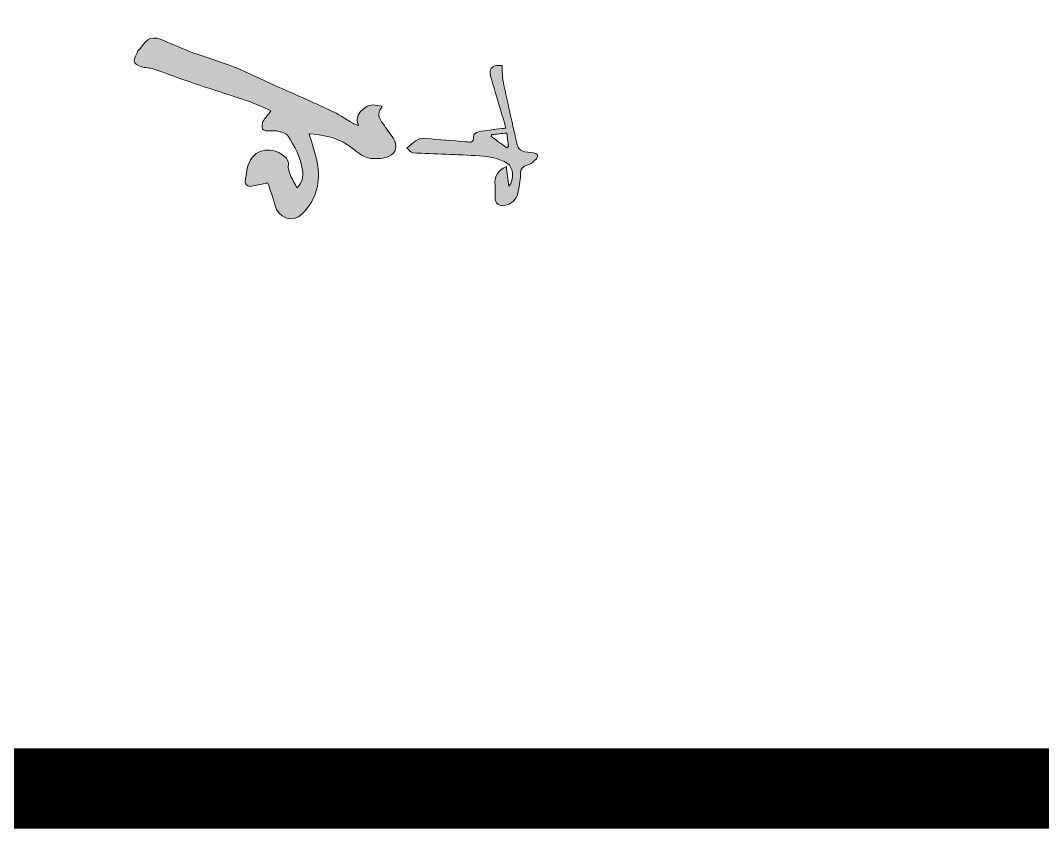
# Model space of a CAD drawing. Header units: inches. Extents: x -3733042 to -3643265, y 623859 to 997713.
# Drawn here: x -3678208 to -3676295, y 791238 to 792751 of the extents above; entities that cross this region are included whole.
import ezdxf

# ---------------------------------------------------------------- set-up
doc = ezdxf.new("R2010")
doc.units = ezdxf.units.IN
doc.header["$LTSCALE"] = 1000
doc.header["$MEASUREMENT"] = 0
doc.layers.get('0').update_dxf_attribs({"lineweight": 18})
doc.layers.add('PUB_TITLE', color=153, linetype='Continuous', lineweight=18)

msp = doc.modelspace()

# ---------------------------------------------------------------- hatches: boundary and pattern name
h = msp.add_hatch(color=256)
edge = h.paths.add_edge_path(flags=0)
edge.add_spline(control_points=[(-3677277, 792427.1), (-3677274.5, 792438.4), (-3677271.7, 792450.1), (-3677272, 792461.5)], knot_values=[0, 0, 0, 0, 34.842868, 34.842868, 34.842868, 34.842868], weights=[1, 1, 1, 1], degree=3, periodic=0)
edge.add_spline(control_points=[(-3677272, 792461.5), (-3677272.2, 792472.9), (-3677268.5, 792477.7), (-3677257.7, 792480.4)], knot_values=[0, 0, 0, 0, 26.477189, 26.477189, 26.477189, 26.477189], weights=[1, 1, 1, 1], degree=3, periodic=0)
edge.add_spline(control_points=[(-3677257.7, 792480.4), (-3677251.8, 792482), (-3677246.2, 792487.2), (-3677242.2, 792492)], knot_values=[0, 0, 0, 0, 19.651519, 19.651519, 19.651519, 19.651519], weights=[1, 1, 1, 1], degree=3, periodic=0)
edge.add_spline(control_points=[(-3677242.2, 792492), (-3677237.2, 792498), (-3677240, 792502.2), (-3677247.7, 792503.1)], knot_values=[0, 0, 0, 0, 16.866186, 16.866186, 16.866186, 16.866186], weights=[1, 1, 1, 1], degree=3, periodic=0)
edge.add_spline(control_points=[(-3677247.7, 792503.1), (-3677254.7, 792503.8), (-3677262, 792504.3), (-3677268.5, 792506.6)], knot_values=[0, 0, 0, 0, 21.097334, 21.097334, 21.097334, 21.097334], weights=[1, 1, 1, 1], degree=3, periodic=0)
edge.add_spline(control_points=[(-3677268.5, 792506.6), (-3677272.3, 792508), (-3677276.7, 792512.4), (-3677277.6, 792516.3)], knot_values=[0, 0, 0, 0, 13.685045, 13.685045, 13.685045, 13.685045], weights=[1, 1, 1, 1], degree=3, periodic=0)
edge.add_spline(control_points=[(-3677277.6, 792516.3), (-3677286.7, 792555.4), (-3677295.3, 792594.8), (-3677303.8, 792634.1)], knot_values=[0, 0, 0, 0, 120.770531, 120.770531, 120.770531, 120.770531], weights=[1, 1, 1, 1], degree=3, periodic=0)
edge.add_spline(control_points=[(-3677303.8, 792634.1), (-3677305.3, 792641.3), (-3677305.5, 792648.8), (-3677306.1, 792656.1)], knot_values=[0, 0, 0, 0, 22.133973, 22.133973, 22.133973, 22.133973], weights=[1, 1, 1, 1], degree=3, periodic=0)
edge.add_spline(control_points=[(-3677306.1, 792656.1), (-3677306.4, 792659.6), (-3677306.3, 792663.2), (-3677306.3, 792666.7)], knot_values=[0, 0, 0, 0, 10.534797, 10.534797, 10.534797, 10.534797], weights=[1, 1, 1, 1], degree=3, periodic=0)
edge.add_spline(control_points=[(-3677306.3, 792666.7), (-3677310.6, 792666.5), (-3677315.3, 792667.3), (-3677319.2, 792665.9)], knot_values=[0, 0, 0, 0, 13.063534, 13.063534, 13.063534, 13.063534], weights=[1, 1, 1, 1], degree=3, periodic=0)
edge.add_spline(control_points=[(-3677319.2, 792665.9), (-3677328.4, 792662.9), (-3677330.2, 792655.3), (-3677327.9, 792647)], knot_values=[0, 0, 0, 0, 23.462993, 23.462993, 23.462993, 23.462993], weights=[1, 1, 1, 1], degree=3, periodic=0)
edge.add_spline(control_points=[(-3677327.9, 792647), (-3677322.1, 792626.6), (-3677315.9, 792606.4), (-3677309.9, 792586.1)], knot_values=[0, 0, 0, 0, 63.546038, 63.546038, 63.546038, 63.546038], weights=[1, 1, 1, 1], degree=3, periodic=0)
edge.add_spline(control_points=[(-3677309.9, 792586.1), (-3677306.3, 792574.1), (-3677302.9, 792562.2), (-3677299.1, 792549.4)], knot_values=[0, 0, 0, 0, 38.203146, 38.203146, 38.203146, 38.203146], weights=[1, 1, 1, 1], degree=3, periodic=0)
edge.add_spline(control_points=[(-3677299.1, 792549.4), (-3677303.2, 792548.9), (-3677304.9, 792548.7), (-3677306.6, 792548.5)], knot_values=[0, 0, 0, 0, 7.519536, 7.519536, 7.519536, 7.519536], weights=[1, 1, 1, 1], degree=3, periodic=0)
edge.add_spline(control_points=[(-3677306.6, 792548.5), (-3677321.2, 792546.6), (-3677335.9, 792545.1), (-3677350.4, 792542.4)], knot_values=[0, 0, 0, 0, 44.25842, 44.25842, 44.25842, 44.25842], weights=[1, 1, 1, 1], degree=3, periodic=0)
edge.add_spline(control_points=[(-3677350.4, 792542.4), (-3677354.1, 792541.7), (-3677360.1, 792536.8), (-3677359.8, 792534.3)], knot_values=[0, 0, 0, 0, 13.007165, 13.007165, 13.007165, 13.007165], weights=[1, 1, 1, 1], degree=3, periodic=0)
edge.add_spline(control_points=[(-3677359.8, 792534.3), (-3677358.6, 792521.1), (-3677366.6, 792523), (-3677374.7, 792523.7)], knot_values=[0, 0, 0, 0, 23.075484, 23.075484, 23.075484, 23.075484], weights=[1, 1, 1, 1], degree=3, periodic=0)
edge.add_spline(control_points=[(-3677374.7, 792523.7), (-3677399.3, 792525.8), (-3677423.9, 792527.2), (-3677448.4, 792530.1)], knot_values=[0, 0, 0, 0, 74.052964, 74.052964, 74.052964, 74.052964], weights=[1, 1, 1, 1], degree=3, periodic=0)
edge.add_spline(control_points=[(-3677448.4, 792530.1), (-3677463.6, 792532), (-3677472.2, 792522.6), (-3677484.4, 792511.8)], knot_values=[0, 0, 0, 0, 41.865386, 41.865386, 41.865386, 41.865386], weights=[1, 1, 1, 1], degree=3, periodic=0)
edge.add_spline(control_points=[(-3677484.4, 792511.8), (-3677480.3, 792508.4), (-3677477, 792503.2), (-3677473.5, 792503)], knot_values=[0, 0, 0, 0, 14.260985, 14.260985, 14.260985, 14.260985], weights=[1, 1, 1, 1], degree=3, periodic=0)
edge.add_spline(control_points=[(-3677473.5, 792503), (-3677432, 792500.8), (-3677390.3, 792500.1), (-3677348.7, 792497.2)], knot_values=[0, 0, 0, 0, 124.906471, 124.906471, 124.906471, 124.906471], weights=[1, 1, 1, 1], degree=3, periodic=0)
edge.add_spline(control_points=[(-3677348.7, 792497.2), (-3677330.8, 792495.9), (-3677312.5, 792493.1), (-3677296.4, 792483.2)], knot_values=[0, 0, 0, 0, 54.758291, 54.758291, 54.758291, 54.758291], weights=[1, 1, 1, 1], degree=3, periodic=0)
edge.add_spline(control_points=[(-3677296.4, 792483.2), (-3677285.3, 792476.3), (-3677282.5, 792451.9), (-3677293.7, 792440.7)], knot_values=[0, 0, 0, 0, 47.254849, 47.254849, 47.254849, 47.254849], weights=[1, 1, 1, 1], degree=3, periodic=0)
edge.add_spline(control_points=[(-3677293.7, 792440.7), (-3677295.3, 792453.7), (-3677296.8, 792465.5), (-3677298.3, 792477.5)], knot_values=[0, 0, 0, 0, 37.08, 37.08, 37.08, 37.08], weights=[1, 1, 1, 1], degree=3, periodic=0)
edge.add_spline(control_points=[(-3677298.3, 792477.5), (-3677314.8, 792470.2), (-3677320.8, 792458.3), (-3677319.5, 792441.9)], knot_values=[0, 0, 0, 0, 44.75449, 44.75449, 44.75449, 44.75449], weights=[1, 1, 1, 1], degree=3, periodic=0)
edge.add_spline(control_points=[(-3677319.5, 792441.9), (-3677318.8, 792434.2), (-3677319.4, 792426.4), (-3677319.4, 792418.6)], knot_values=[0, 0, 0, 0, 23.29589, 23.29589, 23.29589, 23.29589], weights=[1, 1, 1, 1], degree=3, periodic=0)
edge.add_spline(control_points=[(-3677319.4, 792418.6), (-3677319.4, 792408.8), (-3677311.8, 792402.5), (-3677302, 792404.3)], knot_values=[0, 0, 0, 0, 26.05493, 26.05493, 26.05493, 26.05493], weights=[1, 1, 1, 1], degree=3, periodic=0)
edge.add_spline(control_points=[(-3677302, 792404.3), (-3677289, 792406.8), (-3677279.9, 792413.9), (-3677277, 792427.1)], knot_values=[0, 0, 0, 0, 36.113608, 36.113608, 36.113608, 36.113608], weights=[1, 1, 1, 1], degree=3, periodic=0)
edge = h.paths.add_edge_path(flags=0)
edge.add_spline(control_points=[(-3677294.4, 792515), (-3677295.5, 792514.1), (-3677296.5, 792513.3), (-3677297.5, 792512.5)], knot_values=[0, 0, 0, 0, 3.92456, 3.92456, 3.92456, 3.92456], weights=[1, 1, 1, 1], degree=3, periodic=0)
edge.add_spline(control_points=[(-3677297.5, 792512.5), (-3677307.2, 792519.5), (-3677317, 792526.6), (-3677326.7, 792533.7)], knot_values=[0, 0, 0, 0, 36.100795, 36.100795, 36.100795, 36.100795], weights=[1, 1, 1, 1], degree=3, periodic=0)
edge.add_spline(control_points=[(-3677326.7, 792533.7), (-3677326.4, 792534.8), (-3677326.1, 792535.9), (-3677325.8, 792537.1)], knot_values=[0, 0, 0, 0, 3.518344, 3.518344, 3.518344, 3.518344], weights=[1, 1, 1, 1], degree=3, periodic=0)
edge.add_spline(control_points=[(-3677325.8, 792537.1), (-3677316.7, 792538), (-3677307.6, 792539), (-3677297.4, 792540.1)], knot_values=[0, 0, 0, 0, 28.483965, 28.483965, 28.483965, 28.483965], weights=[1, 1, 1, 1], degree=3, periodic=0)
edge.add_spline(control_points=[(-3677297.4, 792540.1), (-3677296.4, 792531.1), (-3677295.4, 792523.1), (-3677294.4, 792515)], knot_values=[0, 0, 0, 0, 25.274546, 25.274546, 25.274546, 25.274546], weights=[1, 1, 1, 1], degree=3, periodic=0)
edge = h.paths.add_edge_path(flags=0)
edge.add_spline(control_points=[(-3677667.3, 792538.6), (-3677641.6, 792537.1), (-3677617.1, 792532.1), (-3677595.3, 792518)], knot_values=[0, 0, 0, 0, 75.794614, 75.794614, 75.794614, 75.794614], weights=[1, 1, 1, 1], degree=3, periodic=0)
edge.add_spline(control_points=[(-3677595.3, 792518), (-3677581, 792508.7), (-3677569.3, 792494.1), (-3677551.1, 792492.7)], knot_values=[0, 0, 0, 0, 51.688747, 51.688747, 51.688747, 51.688747], weights=[1, 1, 1, 1], degree=3, periodic=0)
edge.add_spline(control_points=[(-3677551.1, 792492.7), (-3677540, 792491.7), (-3677527.6, 792492.4), (-3677517.5, 792496.5)], knot_values=[0, 0, 0, 0, 34.116049, 34.116049, 34.116049, 34.116049], weights=[1, 1, 1, 1], degree=3, periodic=0)
edge.add_spline(control_points=[(-3677517.5, 792496.5), (-3677504.3, 792502.1), (-3677501.7, 792517.7), (-3677509.6, 792529.8)], knot_values=[0, 0, 0, 0, 39.270942, 39.270942, 39.270942, 39.270942], weights=[1, 1, 1, 1], degree=3, periodic=0)
edge.add_spline(control_points=[(-3677509.6, 792529.8), (-3677515.9, 792539.2), (-3677522.5, 792548.4), (-3677529.1, 792557.6)], knot_values=[0, 0, 0, 0, 33.907497, 33.907497, 33.907497, 33.907497], weights=[1, 1, 1, 1], degree=3, periodic=0)
edge.add_spline(control_points=[(-3677529.1, 792557.6), (-3677536.2, 792567.5), (-3677541.4, 792577.4), (-3677531.2, 792588.5)], knot_values=[0, 0, 0, 0, 34.412729, 34.412729, 34.412729, 34.412729], weights=[1, 1, 1, 1], degree=3, periodic=0)
edge.add_spline(control_points=[(-3677531.2, 792588.5), (-3677530.9, 792588.8), (-3677531.3, 792589.8), (-3677531.4, 792590.5)], knot_values=[0, 0, 0, 0, 2.118778, 2.118778, 2.118778, 2.118778], weights=[1, 1, 1, 1], degree=3, periodic=0)
edge.add_spline(control_points=[(-3677531.4, 792590.5), (-3677542.5, 792592.2), (-3677552.5, 792595.9), (-3677563.9, 792586.8)], knot_values=[0, 0, 0, 0, 34.102346, 34.102346, 34.102346, 34.102346], weights=[1, 1, 1, 1], degree=3, periodic=0)
edge.add_spline(control_points=[(-3677563.9, 792586.8), (-3677574.7, 792578.2), (-3677580.6, 792570.3), (-3677575.1, 792554.3)], knot_values=[0, 0, 0, 0, 37.564667, 37.564667, 37.564667, 37.564667], weights=[1, 1, 1, 1], degree=3, periodic=0)
edge.add_spline(control_points=[(-3677575.1, 792554.3), (-3677580.7, 792556.4), (-3677583.4, 792557.1), (-3677585.8, 792558.4)], knot_values=[0, 0, 0, 0, 11.444245, 11.444245, 11.444245, 11.444245], weights=[1, 1, 1, 1], degree=3, periodic=0)
edge.add_spline(control_points=[(-3677585.8, 792558.4), (-3677599.7, 792566.5), (-3677613, 792575.8), (-3677627.5, 792582.5)], knot_values=[0, 0, 0, 0, 48.224772, 48.224772, 48.224772, 48.224772], weights=[1, 1, 1, 1], degree=3, periodic=0)
edge.add_spline(control_points=[(-3677627.5, 792582.5), (-3677662.2, 792598.9), (-3677697.6, 792613.9), (-3677732.7, 792629.7)], knot_values=[0, 0, 0, 0, 115.268592, 115.268592, 115.268592, 115.268592], weights=[1, 1, 1, 1], degree=3, periodic=0)
edge.add_spline(control_points=[(-3677732.7, 792629.7), (-3677758.1, 792641.1), (-3677783, 792653.7), (-3677808.8, 792664.1)], knot_values=[0, 0, 0, 0, 83.559607, 83.559607, 83.559607, 83.559607], weights=[1, 1, 1, 1], degree=3, periodic=0)
edge.add_spline(control_points=[(-3677808.8, 792664.1), (-3677833.6, 792674), (-3677859.6, 792681.1), (-3677884.7, 792690.4)], knot_values=[0, 0, 0, 0, 80.345641, 80.345641, 80.345641, 80.345641], weights=[1, 1, 1, 1], degree=3, periodic=0)
edge.add_spline(control_points=[(-3677884.7, 792690.4), (-3677902.8, 792697.1), (-3677920.4, 792705.2), (-3677938.1, 792712.8)], knot_values=[0, 0, 0, 0, 57.928285, 57.928285, 57.928285, 57.928285], weights=[1, 1, 1, 1], degree=3, periodic=0)
edge.add_spline(control_points=[(-3677938.1, 792712.8), (-3677960.2, 792722.3), (-3677970.1, 792719.3), (-3677982.7, 792699)], knot_values=[0, 0, 0, 0, 53.324417, 53.324417, 53.324417, 53.324417], weights=[1, 1, 1, 1], degree=3, periodic=0)
edge.add_spline(control_points=[(-3677982.7, 792699), (-3677983.9, 792697), (-3677986.9, 792696), (-3677987.7, 792694)], knot_values=[0, 0, 0, 0, 7.124062, 7.124062, 7.124062, 7.124062], weights=[1, 1, 1, 1], degree=3, periodic=0)
edge.add_spline(control_points=[(-3677987.7, 792694), (-3677990.6, 792687.5), (-3677994.8, 792680.7), (-3677994.7, 792674.1)], knot_values=[0, 0, 0, 0, 21.308546, 21.308546, 21.308546, 21.308546], weights=[1, 1, 1, 1], degree=3, periodic=0)
edge.add_spline(control_points=[(-3677994.7, 792674.1), (-3677994.6, 792670.7), (-3677986.9, 792666.2), (-3677981.8, 792664.4)], knot_values=[0, 0, 0, 0, 16.721871, 16.721871, 16.721871, 16.721871], weights=[1, 1, 1, 1], degree=3, periodic=0)
edge.add_spline(control_points=[(-3677981.8, 792664.4), (-3677974.3, 792661.9), (-3677965.6, 792662.4), (-3677958.2, 792659.9)], knot_values=[0, 0, 0, 0, 24.124804, 24.124804, 24.124804, 24.124804], weights=[1, 1, 1, 1], degree=3, periodic=0)
edge.add_spline(control_points=[(-3677958.2, 792659.9), (-3677932.8, 792651.3), (-3677907.9, 792641.7), (-3677882.6, 792633.1)], knot_values=[0, 0, 0, 0, 80.098623, 80.098623, 80.098623, 80.098623], weights=[1, 1, 1, 1], degree=3, periodic=0)
edge.add_spline(control_points=[(-3677882.6, 792633.1), (-3677848.9, 792621.7), (-3677814.8, 792611.2), (-3677781.1, 792599.6)], knot_values=[0, 0, 0, 0, 106.916061, 106.916061, 106.916061, 106.916061], weights=[1, 1, 1, 1], degree=3, periodic=0)
edge.add_spline(control_points=[(-3677781.1, 792599.6), (-3677767, 792594.7), (-3677753.5, 792588), (-3677738.8, 792581.8)], knot_values=[0, 0, 0, 0, 45.95587, 45.95587, 45.95587, 45.95587], weights=[1, 1, 1, 1], degree=3, periodic=0)
edge.add_spline(control_points=[(-3677738.8, 792581.8), (-3677744.5, 792574.1), (-3677750, 792568.3), (-3677753.7, 792561.4)], knot_values=[0, 0, 0, 0, 25.260704, 25.260704, 25.260704, 25.260704], weights=[1, 1, 1, 1], degree=3, periodic=0)
edge.add_spline(control_points=[(-3677753.7, 792561.4), (-3677755.7, 792557.8), (-3677756, 792552.2), (-3677754.8, 792548.1)], knot_values=[0, 0, 0, 0, 13.648132, 13.648132, 13.648132, 13.648132], weights=[1, 1, 1, 1], degree=3, periodic=0)
edge.add_spline(control_points=[(-3677754.8, 792548.1), (-3677754.2, 792545.9), (-3677748.9, 792544.3), (-3677745.6, 792544)], knot_values=[0, 0, 0, 0, 10.468751, 10.468751, 10.468751, 10.468751], weights=[1, 1, 1, 1], degree=3, periodic=0)
edge.add_spline(control_points=[(-3677745.6, 792544), (-3677739.6, 792543.4), (-3677733.3, 792545.3), (-3677727.7, 792543.9)], knot_values=[0, 0, 0, 0, 17.955761, 17.955761, 17.955761, 17.955761], weights=[1, 1, 1, 1], degree=3, periodic=0)
edge.add_spline(control_points=[(-3677727.7, 792543.9), (-3677720.1, 792542), (-3677710, 792540), (-3677706.6, 792534.5)], knot_values=[0, 0, 0, 0, 23.545532, 23.545532, 23.545532, 23.545532], weights=[1, 1, 1, 1], degree=3, periodic=0)
edge.add_spline(control_points=[(-3677706.6, 792534.5), (-3677694.2, 792514.8), (-3677683, 792494.2), (-3677679.8, 792470.5)], knot_values=[0, 0, 0, 0, 69.953017, 69.953017, 69.953017, 69.953017], weights=[1, 1, 1, 1], degree=3, periodic=0)
edge.add_spline(control_points=[(-3677679.8, 792470.5), (-3677678.2, 792458.7), (-3677679.8, 792447.5), (-3677690.3, 792437.3)], knot_values=[0, 0, 0, 0, 36.298344, 36.298344, 36.298344, 36.298344], weights=[1, 1, 1, 1], degree=3, periodic=0)
edge.add_spline(control_points=[(-3677690.3, 792437.3), (-3677696.7, 792452.7), (-3677708, 792464.7), (-3677706.2, 792482.1)], knot_values=[0, 0, 0, 0, 48.279492, 48.279492, 48.279492, 48.279492], weights=[1, 1, 1, 1], degree=3, periodic=0)
edge.add_spline(control_points=[(-3677706.2, 792482.1), (-3677705.8, 792485.5), (-3677707.5, 792490.1), (-3677709.9, 792492.8)], knot_values=[0, 0, 0, 0, 11.63689, 11.63689, 11.63689, 11.63689], weights=[1, 1, 1, 1], degree=3, periodic=0)
edge.add_spline(control_points=[(-3677709.9, 792492.8), (-3677725.5, 792510.5), (-3677757.6, 792514.9), (-3677773.4, 792495.2)], knot_values=[0, 0, 0, 0, 71.808373, 71.808373, 71.808373, 71.808373], weights=[1, 1, 1, 1], degree=3, periodic=0)
edge.add_spline(control_points=[(-3677773.4, 792495.2), (-3677784.6, 792481.3), (-3677783.7, 792464.1), (-3677787.3, 792448.2)], knot_values=[0, 0, 0, 0, 49.566485, 49.566485, 49.566485, 49.566485], weights=[1, 1, 1, 1], degree=3, periodic=0)
edge.add_spline(control_points=[(-3677787.3, 792448.2), (-3677787.8, 792446.1), (-3677781.7, 792439.9), (-3677779.2, 792440.2)], knot_values=[0, 0, 0, 0, 12.091291, 12.091291, 12.091291, 12.091291], weights=[1, 1, 1, 1], degree=3, periodic=0)
edge.add_spline(control_points=[(-3677779.2, 792440.2), (-3677768.5, 792441.3), (-3677758, 792444.1), (-3677747.4, 792446.4)], knot_values=[0, 0, 0, 0, 32.399498, 32.399498, 32.399498, 32.399498], weights=[1, 1, 1, 1], degree=3, periodic=0)
edge.add_spline(control_points=[(-3677747.4, 792446.4), (-3677746.4, 792448), (-3677744.7, 792446.5), (-3677744.1, 792444.7)], knot_values=[0, 0, 0, 0, 4.786292, 4.786292, 4.786292, 4.786292], weights=[1, 1, 1, 1], degree=3, periodic=0)
edge.add_spline(control_points=[(-3677744.1, 792444.7), (-3677739.6, 792431.3), (-3677734.4, 792418.1), (-3677731.1, 792404.5)], knot_values=[0, 0, 0, 0, 42.261771, 42.261771, 42.261771, 42.261771], weights=[1, 1, 1, 1], degree=3, periodic=0)
edge.add_spline(control_points=[(-3677731.1, 792404.5), (-3677725.6, 792382.5), (-3677699.4, 792369.3), (-3677679.6, 792389.5)], knot_values=[0, 0, 0, 0, 66.352598, 66.352598, 66.352598, 66.352598], weights=[1, 1, 1, 1], degree=3, periodic=0)
edge.add_spline(control_points=[(-3677679.6, 792389.5), (-3677653.2, 792416.6), (-3677645.1, 792448.7), (-3677652.4, 792484.9)], knot_values=[0, 0, 0, 0, 103.588255, 103.588255, 103.588255, 103.588255], weights=[1, 1, 1, 1], degree=3, periodic=0)
edge.add_spline(control_points=[(-3677652.4, 792484.9), (-3677655.9, 792502.6), (-3677662, 792519.9), (-3677667.3, 792538.6)], knot_values=[0, 0, 0, 0, 55.845286, 55.845286, 55.845286, 55.845286], weights=[1, 1, 1, 1], degree=3, periodic=0)

# ---------------------------------------------------------------- linework, layer by layer
for points in [[(-3677982.7, 792699), (-3677970.1, 792719.3), (-3677960.2, 792722.3), (-3677938.1, 792712.8)], [(-3677938.1, 792712.8), (-3677920.4, 792705.2), (-3677902.8, 792697.1), (-3677884.7, 792690.4)], [(-3677994.7, 792674.1), (-3677994.8, 792680.7), (-3677990.6, 792687.5), (-3677987.7, 792694)], [(-3677987.7, 792694), (-3677986.9, 792696), (-3677983.9, 792697), (-3677982.7, 792699)], [(-3677884.7, 792690.4), (-3677859.6, 792681.1), (-3677833.6, 792674), (-3677808.8, 792664.1)], [(-3677981.8, 792664.4), (-3677986.9, 792666.2), (-3677994.6, 792670.7), (-3677994.7, 792674.1)], [(-3677958.2, 792659.9), (-3677965.6, 792662.4), (-3677974.3, 792661.9), (-3677981.8, 792664.4)], [(-3677327.9, 792647), (-3677330.2, 792655.3), (-3677328.4, 792662.9), (-3677319.2, 792665.9)], [(-3677319.2, 792665.9), (-3677315.3, 792667.3), (-3677310.6, 792666.5), (-3677306.3, 792666.7)], [(-3677306.3, 792666.7), (-3677306.3, 792663.2), (-3677306.4, 792659.6), (-3677306.1, 792656.1)], [(-3677882.6, 792633.1), (-3677907.9, 792641.7), (-3677932.8, 792651.3), (-3677958.2, 792659.9)], [(-3677808.8, 792664.1), (-3677783, 792653.7), (-3677758.1, 792641.1), (-3677732.7, 792629.7)], [(-3677309.9, 792586.1), (-3677315.9, 792606.4), (-3677322.1, 792626.6), (-3677327.9, 792647)], [(-3677306.1, 792656.1), (-3677305.5, 792648.8), (-3677305.3, 792641.3), (-3677303.8, 792634.1)], [(-3677781.1, 792599.6), (-3677814.8, 792611.2), (-3677848.9, 792621.7), (-3677882.6, 792633.1)], [(-3677732.7, 792629.7), (-3677697.6, 792613.9), (-3677662.2, 792598.9), (-3677627.5, 792582.5)], [(-3677303.8, 792634.1), (-3677295.3, 792594.8), (-3677286.7, 792555.4), (-3677277.6, 792516.3)], [(-3677738.8, 792581.8), (-3677753.5, 792588), (-3677767, 792594.7), (-3677781.1, 792599.6)], [(-3677563.9, 792586.8), (-3677552.5, 792595.9), (-3677542.5, 792592.2), (-3677531.4, 792590.5)], [(-3677531.2, 792588.5), (-3677541.4, 792577.4), (-3677536.2, 792567.5), (-3677529.1, 792557.6)], [(-3677531.4, 792590.5), (-3677531.3, 792589.8), (-3677530.9, 792588.8), (-3677531.2, 792588.5)], [(-3677753.7, 792561.4), (-3677750, 792568.3), (-3677744.5, 792574.1), (-3677738.8, 792581.8)], [(-3677627.5, 792582.5), (-3677613, 792575.8), (-3677599.7, 792566.5), (-3677585.8, 792558.4)], [(-3677575.1, 792554.3), (-3677580.6, 792570.3), (-3677574.7, 792578.2), (-3677563.9, 792586.8)], [(-3677299.1, 792549.4), (-3677302.9, 792562.2), (-3677306.3, 792574.1), (-3677309.9, 792586.1)], [(-3677754.8, 792548.1), (-3677756, 792552.2), (-3677755.7, 792557.8), (-3677753.7, 792561.4)], [(-3677585.8, 792558.4), (-3677583.4, 792557.1), (-3677580.7, 792556.4), (-3677575.1, 792554.3)], [(-3677529.1, 792557.6), (-3677522.5, 792548.4), (-3677515.9, 792539.2), (-3677509.6, 792529.8)], [(-3677745.6, 792544), (-3677748.9, 792544.3), (-3677754.2, 792545.9), (-3677754.8, 792548.1)], [(-3677727.7, 792543.9), (-3677733.3, 792545.3), (-3677739.6, 792543.4), (-3677745.6, 792544)], [(-3677706.6, 792534.5), (-3677710, 792540), (-3677720.1, 792542), (-3677727.7, 792543.9)], [(-3677679.8, 792470.5), (-3677683, 792494.2), (-3677694.2, 792514.8), (-3677706.6, 792534.5)], [(-3677595.3, 792518), (-3677617.1, 792532.1), (-3677641.6, 792537.1), (-3677667.3, 792538.6)], [(-3677667.3, 792538.6), (-3677662, 792519.9), (-3677655.9, 792502.6), (-3677652.4, 792484.9)], [(-3677374.7, 792523.7), (-3677366.6, 792523), (-3677358.6, 792521.1), (-3677359.8, 792534.3)], [(-3677359.8, 792534.3), (-3677360.1, 792536.8), (-3677354.1, 792541.7), (-3677350.4, 792542.4)], [(-3677350.4, 792542.4), (-3677335.9, 792545.1), (-3677321.2, 792546.6), (-3677306.6, 792548.5)], [(-3677325.8, 792537.1), (-3677326.1, 792535.9), (-3677326.4, 792534.8), (-3677326.7, 792533.7)], [(-3677326.7, 792533.7), (-3677317, 792526.6), (-3677307.2, 792519.5), (-3677297.5, 792512.5)], [(-3677297.4, 792540.1), (-3677307.6, 792539), (-3677316.7, 792538), (-3677325.8, 792537.1)], [(-3677306.6, 792548.5), (-3677304.9, 792548.7), (-3677303.2, 792548.9), (-3677299.1, 792549.4)], [(-3677294.4, 792515), (-3677295.4, 792523.1), (-3677296.4, 792531.1), (-3677297.4, 792540.1)], [(-3677551.1, 792492.7), (-3677569.3, 792494.1), (-3677581, 792508.7), (-3677595.3, 792518)], [(-3677509.6, 792529.8), (-3677501.7, 792517.7), (-3677504.3, 792502.1), (-3677517.5, 792496.5)], [(-3677484.4, 792511.8), (-3677472.2, 792522.6), (-3677463.6, 792532), (-3677448.4, 792530.1)], [(-3677473.5, 792503), (-3677477, 792503.2), (-3677480.3, 792508.4), (-3677484.4, 792511.8)], [(-3677448.4, 792530.1), (-3677423.9, 792527.2), (-3677399.3, 792525.8), (-3677374.7, 792523.7)], [(-3677297.5, 792512.5), (-3677296.5, 792513.3), (-3677295.5, 792514.1), (-3677294.4, 792515)], [(-3677277.6, 792516.3), (-3677276.7, 792512.4), (-3677272.3, 792508), (-3677268.5, 792506.6)], [(-3677787.3, 792448.2), (-3677783.7, 792464.1), (-3677784.6, 792481.3), (-3677773.4, 792495.2)], [(-3677773.4, 792495.2), (-3677757.6, 792514.9), (-3677725.5, 792510.5), (-3677709.9, 792492.8)], [(-3677709.9, 792492.8), (-3677707.5, 792490.1), (-3677705.8, 792485.5), (-3677706.2, 792482.1)], [(-3677517.5, 792496.5), (-3677527.6, 792492.4), (-3677540, 792491.7), (-3677551.1, 792492.7)], [(-3677348.7, 792497.2), (-3677390.3, 792500.1), (-3677432, 792500.8), (-3677473.5, 792503)], [(-3677296.4, 792483.2), (-3677312.5, 792493.1), (-3677330.8, 792495.9), (-3677348.7, 792497.2)], [(-3677268.5, 792506.6), (-3677262, 792504.3), (-3677254.7, 792503.8), (-3677247.7, 792503.1)], [(-3677247.7, 792503.1), (-3677240, 792502.2), (-3677237.2, 792498), (-3677242.2, 792492)], [(-3677706.2, 792482.1), (-3677708, 792464.7), (-3677696.7, 792452.7), (-3677690.3, 792437.3)], [(-3677652.4, 792484.9), (-3677645.1, 792448.7), (-3677653.2, 792416.6), (-3677679.6, 792389.5)], [(-3677319.5, 792441.9), (-3677320.8, 792458.3), (-3677314.8, 792470.2), (-3677298.3, 792477.5)], [(-3677298.3, 792477.5), (-3677296.8, 792465.5), (-3677295.3, 792453.7), (-3677293.7, 792440.7)], [(-3677293.7, 792440.7), (-3677282.5, 792451.9), (-3677285.3, 792476.3), (-3677296.4, 792483.2)], [(-3677257.7, 792480.4), (-3677268.5, 792477.7), (-3677272.2, 792472.9), (-3677272, 792461.5)], [(-3677242.2, 792492), (-3677246.2, 792487.2), (-3677251.8, 792482), (-3677257.7, 792480.4)], [(-3677690.3, 792437.3), (-3677679.8, 792447.5), (-3677678.2, 792458.7), (-3677679.8, 792470.5)], [(-3677272, 792461.5), (-3677271.7, 792450.1), (-3677274.5, 792438.4), (-3677277, 792427.1)], [(-3677779.2, 792440.2), (-3677781.7, 792439.9), (-3677787.8, 792446.1), (-3677787.3, 792448.2)], [(-3677747.4, 792446.4), (-3677758, 792444.1), (-3677768.5, 792441.3), (-3677779.2, 792440.2)], [(-3677744.1, 792444.7), (-3677744.7, 792446.5), (-3677746.4, 792448), (-3677747.4, 792446.4)], [(-3677731.1, 792404.5), (-3677734.4, 792418.1), (-3677739.6, 792431.3), (-3677744.1, 792444.7)], [(-3677319.4, 792418.6), (-3677319.4, 792426.4), (-3677318.8, 792434.2), (-3677319.5, 792441.9)], [(-3677302, 792404.3), (-3677311.8, 792402.5), (-3677319.4, 792408.8), (-3677319.4, 792418.6)], [(-3677277, 792427.1), (-3677279.9, 792413.9), (-3677289, 792406.8), (-3677302, 792404.3)], [(-3677679.6, 792389.5), (-3677699.4, 792369.3), (-3677725.6, 792382.5), (-3677731.1, 792404.5)]]:
    msp.add_open_spline(points, degree=3)
at = {"layer": 'PUB_TITLE'}
msp.add_lwpolyline([(-3730864.6, 791312.6, 150, 150, 0), (-3670864.6, 791312.6, 150, 150, 0), (-3670864.6, 875162.6, 150, 150, 0), (-3730864.6, 875162.6, 150, 150, 0)], format="xyseb", close=True, dxfattribs=at)

doc.saveas('drawing.dxf')
